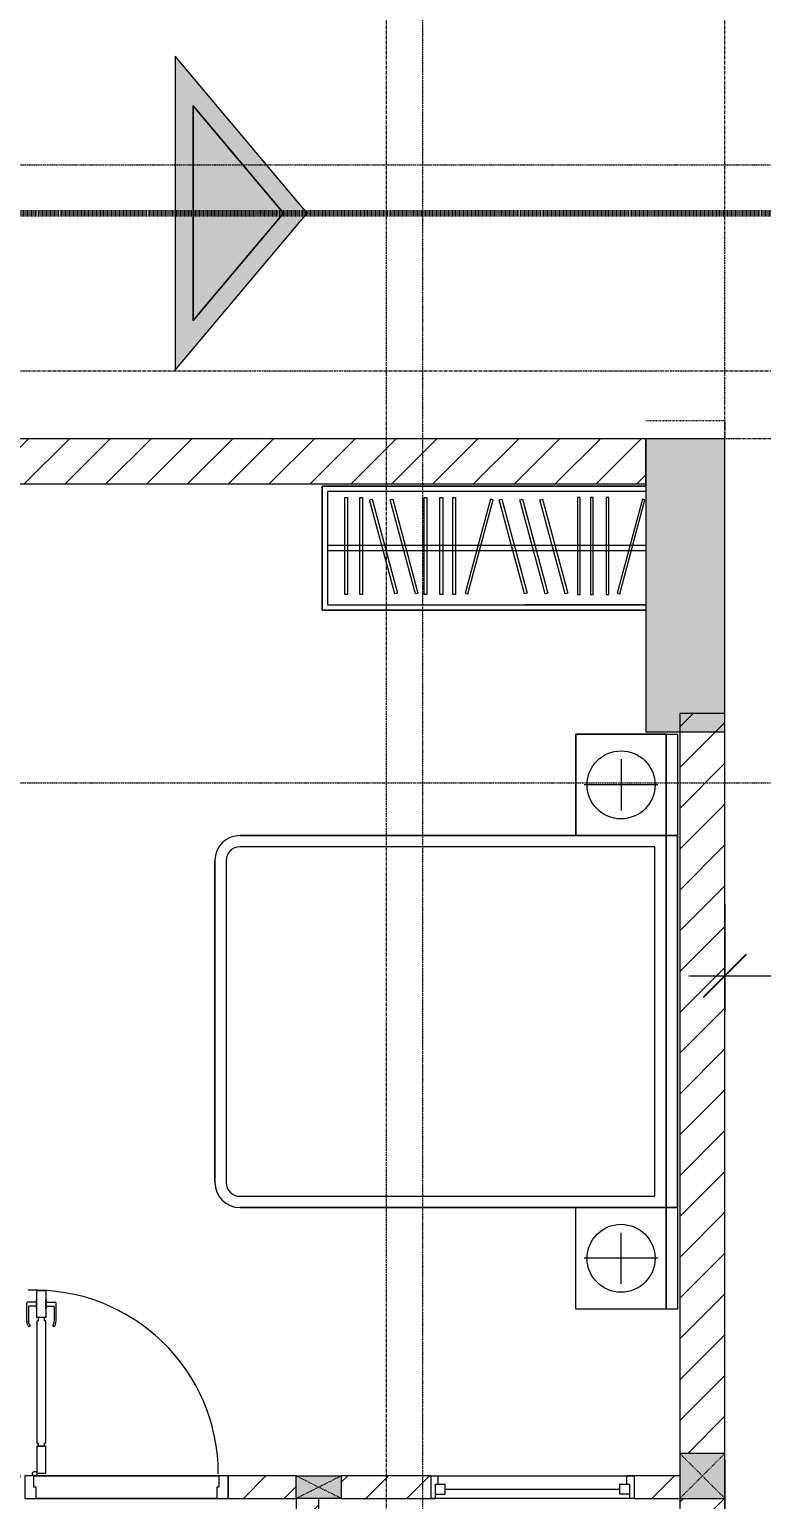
# Model space of a CAD drawing. Header units: millimetres. Extents: x 1591 to 240306, y -15958 to 82755.
# Drawn here: x 124372 to 127616, y 28832 to 35352 of the extents above; entities that cross this region are included whole.
import ezdxf

# ---------------------------------------------------------------- set-up
doc = ezdxf.new("R2010")
doc.units = ezdxf.units.MM
for name, pattern in [('1 NÉT CALL OUT', [6, 3, -3]), ('Dash', [6, 3, -3]), ('Dash 1_8_', [6.35, 3.175, -3.175]), ('Dash Dot 3_16_', [7.9375, 4.7625, -1.5875, 0, -1.5875]), ('Grid Line', [22.225, 12.7, -3.175, 3.175, -3.175])]:
    doc.linetypes.add(name, pattern=pattern)
for name, color, linetype, lineweight in [('0-1', 7, 'Continuous', 5), ('A-ANNO-DIMS', 211, 'Continuous', 9), ('A-ANNO-DIMS-160', 211, 'Continuous', 9), ('A-ANNO-NOTE', 131, 'Continuous', 9), ('A-AREA', 32, 'Dash 1_8_', 9), ('A-DETL-1', 90, '1 NÉT CALL OUT', 100), ('A-DETL-GENF-1', 9, 'Continuous', 9), ('A-DOOR-1', 254, 'Continuous', 9), ('A-DOOR-2', 9, 'Continuous', 9), ('A-FLOR-2', 9, 'Continuous', 9), ('A-GLAZ-1', 254, 'Continuous', 9), ('A-GLAZ-2', 9, 'Continuous', 9), ('A-WALL-1', 253, 'Continuous', 18), ('A-WALL-2', 9, 'Continuous', 9), ('A-WALL-3', 113, 'Continuous', 18), ('A-WALL-PATT-1', 10, 'Continuous', 9), ('A-WALL-PATT-2', 111, 'Continuous', 9), ('G-ANNO-SYMB-1', 111, 'Dash Dot 3_16_', 18), ('I-FURN-1', 254, 'Continuous', 9), ('S-COLS', 52, 'Continuous', 9), ('S-COLS-1', 52, 'Continuous', 5), ('S-COLS-2', 7, 'Continuous', 18), ('S-COLS-3', 254, 'Continuous', 9), ('S-COLS-4', 253, 'Continuous', 18), ('S-COLS-5', 52, 'Continuous', 18), ('S-COLS-HDLN', 52, 'Dash', 9), ('S-COLS-HDLN-1', 9, 'Dash', 9), ('S-GRID-1', 1, 'Grid Line', 9)]:
    doc.layers.add(name, color=color, linetype=linetype, lineweight=lineweight)
doc.styles.add('UTM Avo', font='UTM Avo.ttf', dxfattribs={"width": 0.9, "height": 400})
doc.dimstyles.new('1_Dim_chi_tiet_2_5', dxfattribs={"dimscale": 304.8, "dimtxt": 399.720379, "dimasz": 0.629921, "dimexe": 0.524934, "dimexo": 0.0625, "dimgap": 0.052493, "dimtad": 1, "dimdec": 0, "dimrnd": 5, "dimzin": 0, "dimdsep": 46, "dimtxsty": 'UTM Avo', "dimblk1": 'OBLIQUE', "dimblk2": 'OBLIQUE', "dimsah": 1, "dimcen": 0.09, "dimdle": 0.524934, "dimazin": 0, "dimtfac": 1, "dimtdec": 4, "dimtix": 1, "dimtmove": 0, "dimatfit": 3, "dimfxl": 1.049869, "dimfxlon": 1, "dimtvp": 1, "dimtolj": 1, "dimtzin": 0, "dimarcsym": 2})
pattern_1 = [(45, (0, 0), (-90.50967, 90.50967), [])]
pattern_2 = [(45, (11001.35, 0), (-90.50967, 90.50967), [])]

# ---------------------------------------------------------------- blocks, each defined once
blk = doc.blocks.new('NCV_TKTC_KET CAU_rvt-1-TKCS_MB TẦNG 3-4')
at = {"layer": 'S-COLS-1'}
blk.add_hatch(color=256, dxfattribs=at).paths.add_polyline_path([(116452.6, 32236.9), (116452.6, 33536.9), (116102.6, 33536.9), (116102.6, 32236.9)])
at = {"layer": 'S-COLS-2'}
for p, q in [((116452.6, 33536.9), (116102.6, 33536.9)), ((116102.6, 33536.9), (116102.6, 32236.9)), ((116452.6, 32236.9), (116452.6, 33536.9)), ((116102.6, 32236.9), (116452.6, 32236.9))]:
    blk.add_line(p, q, dxfattribs=at)
blk = doc.blocks.new('DOOR_CW_01 CANH MO-PANEL KINH - DIW_01-900x2200-CỬA GỖ VÂN LAMINATE-553393-TKCS_MB TẦNG 3-4')
at = {"layer": 'A-DETL-GENF-1'}
for p, q in [((-397, 872), (-357, 872)), ((-397, 752), (-397, 872)), ((-357, 872), (-357, 752)), ((-442, 737), (-442, 816.5)), ((-399, 820.5), (-438, 820.5)), ((-434, 799.5), (-434, 737)), ((-399, 803.5), (-430, 803.5)), ((-399, 831.8), (-397, 831.8)), ((-399, 792.2), (-399, 831.8)), ((-397, 792.2), (-399, 792.2)), ((-397, 792.2), (-397, 831.8)), ((-357, 792.2), (-357, 831.8)), ((-355, 831.8), (-357, 831.8)), ((-357, 792.2), (-355, 792.2)), ((-355, 792.2), (-355, 831.8)), ((-355, 820.5), (-316, 820.5)), ((-355, 803.5), (-324, 803.5)), ((-320, 799.5), (-320, 737)), ((-312, 737), (-312, 816.5)), ((-357, 752), (-397, 752)), ((-397, 738), (-391, 738)), ((-397, 738), (-397, 196)), ((-363, 752), (-391, 752)), ((-391, 752), (-391, 738)), ((-363, 738), (-363, 752)), ((-357, 738), (-363, 738)), ((-357, 196), (-357, 738)), ((-433.9, 711.2), (-427.3, 715.8)), ((-320.1, 711.2), (-326.7, 715.8)), ((-397, 196), (-391, 196)), ((-391, 196), (-391, 182)), ((-357, 196), (-363, 196)), ((-363, 182), (-363, 196)), ((-357, 182), (-397, 182)), ((-397, 182), (-397, 62)), ((-391, 182), (-363, 182)), ((-357, 62), (-357, 182)), ((-397, 62), (-357, 62))]:
    blk.add_line(p, q, dxfattribs=at)
blk.add_circle((-407, 60), 10, dxfattribs=at)
for centre, radius, start, end in [((-407, 60), 814, 360, 92), ((-438, 816.5), 4, 90, 180), ((-430, 799.5), 4, 90, 180), ((-324, 799.5), 4, 360, 90), ((-316, 816.5), 4, 0, 90), ((-397, 737), 45, 180, 215), ((-397, 737), 37, 180, 215), ((-357, 737), 37, 325, 0), ((-357, 737), 45, 325, 0)]:
    blk.add_arc(centre, radius, start, end, dxfattribs=at)
at = {"layer": 'A-DOOR-2'}
for p, q in [((-410, 50), (-450, 50)), ((-450, 50), (-450, -50)), ((-410, 0), (-410, 50)), ((-400, 0), (-410, 0)), ((-407, 50), (-382, 50)), ((-400, -50), (-400, 0)), ((410, 0), (400, 0)), ((400, 0), (400, -50)), ((450, 50), (410, 50)), ((410, 50), (410, 0)), ((450, -50), (450, 50)), ((-450, -50), (-400, -50)), ((400, -50), (450, -50))]:
    blk.add_line(p, q, dxfattribs=at)
blk = doc.blocks.new('M_Fixed - 900 x 1400-901191-TKCS_MB TẦNG 3-4')
at = {"layer": 'A-GLAZ-2'}
for p, q in [((-450, 37), (-418, 37)), ((-431, -63), (-431, 0)), ((-431, 0), (-387, 0)), ((-418, 0), (-418, 37)), ((-387, -44), (-387, 0)), ((387, 0), (431, 0)), ((387, -44), (387, 0)), ((418, 0), (418, 37)), ((450, 37), (418, 37)), ((431, -63), (431, 0)), ((-450, -63), (-431, -63)), ((-431, -44), (-387, -44)), ((-387, -22), (387, -22)), ((431, -44), (387, -44)), ((448.9, -63), (431, -63))]:
    blk.add_line(p, q, dxfattribs=at)
blk = doc.blocks.new('GIUONG NGU-2TAB-1600x2000 - GIUONG NGU-2TAB-1600x2000-901192-TKCS_MB TẦNG 3-4')
at = {"layer": 'I-FURN-1'}
for p, q in [((569.6, 2050), (1997.1, 2050)), ((1997.1, 2050), (569.6, 2050)), ((1997.1, 2000), (569.6, 2000)), ((458.5, 50), (458.5, 1938.9)), ((458.5, 1938.9), (458.5, 50)), ((508.5, 1938.9), (508.5, 100)), ((2058.2, 100), (2058.2, 1938.9)), ((2108.2, 1938.9), (2108.2, 50)), ((2108.2, 50), (2108.2, 1938.9)), ((8.5, 50), (8.5, 450.3)), ((8.5, 450.3), (458.5, 450.3)), ((8.5, 450.3), (458.5, 450.3)), ((8.5, 50), (8.5, 450.3)), ((233.5, 86.8), (233.5, 413.5)), ((458.5, 450.3), (458.5, 50)), ((458.5, 450.3), (458.5, 50)), ((2108.2, 50), (2108.2, 450.3)), ((2108.2, 450.3), (2558.2, 450.3)), ((2108.2, 450.3), (2108.2, 50)), ((2558.2, 450.3), (2108.2, 450.3)), ((2333.2, 86.8), (2333.2, 413.5)), ((2558.2, 450.3), (2558.2, 50)), ((2558.2, 50), (2558.2, 450.3)), ((120.2, 250.2), (346.8, 250.2)), ((2446.5, 250.2), (2219.8, 250.2)), ((508.5, 100), (2058.2, 100)), ((458.5, 50), (8.5, 50)), ((8.5, 0), (8.5, 50)), ((8.5, 50), (458.5, 50)), ((458.5, 50), (8.5, 50)), ((458.5, 0), (8.5, 0)), ((2108.2, 50), (458.5, 50)), ((458.5, 50), (458.5, 0)), ((458.5, 0), (458.5, 50)), ((458.5, 50), (2108.2, 50)), ((458.5, 50), (2108.2, 50)), ((2108.2, 0), (458.5, 0)), ((458.5, 0), (2108.2, 0)), ((2558.2, 50), (2108.2, 50)), ((2108.2, 50), (2558.2, 50)), ((2108.2, 0), (2108.2, 50)), ((2108.2, 50), (2108.2, 0)), ((2108.2, 50), (2558.2, 50)), ((2558.2, 0), (2108.2, 0)), ((2558.2, 50), (2558.2, 0))]:
    blk.add_line(p, q, dxfattribs=at)
for centre in [(233.5, 250.2), (2333.2, 250.2)]:
    blk.add_circle(centre, 150.7, dxfattribs=at)
for centre, radius, start, end in [((569.6, 1938.9), 111.1, 90, 180), ((569.6, 1938.9), 111.1, 90, 180), ((1997.1, 1938.9), 111.1, 0, 90), ((1997.1, 1938.9), 111.1, 360, 90), ((569.6, 1938.9), 61.1, 90, 180), ((1997.1, 1938.9), 61.1, 360, 90)]:
    blk.add_arc(centre, radius, start, end, dxfattribs=at)
blk = doc.blocks.new('TU QUAN AO-SUITE ROOM_3 - TU QUAN AO-SUITE ROOM_3-V190-TKCS_MB TẦNG 3-4')
at = {"layer": 'I-FURN-1'}
for p, q in [((-550, 1500), (0, 1500)), ((-550, 65), (-550, 1500)), ((0, 1500), (-550, 1500)), ((-550, 1500), (-550, 65)), ((0, 1500), (0, 65)), ((0, 65), (0, 1500)), ((-24, 1476), (-526, 1476)), ((-526, 1476), (-526, 600)), ((-526, 1476), (-526, 65)), ((-287, 576), (-287, 1476)), ((-263, 576), (-263, 1476)), ((-24, 65), (-24, 1476)), ((-480.1, 1386.9), (-480.1, 1398.9)), ((-480.1, 1398.9), (-50.1, 1398.9)), ((-480.1, 1386.9), (-480.1, 1398.9)), ((-50.1, 1386.9), (-480.1, 1386.9)), ((-50.1, 1398.9), (-50.1, 1386.9)), ((-480.1, 1320.5), (-480.1, 1332.5)), ((-480.1, 1332.5), (-50.1, 1332.5)), ((-480.1, 1320.5), (-480.1, 1332.5)), ((-50.1, 1320.5), (-480.1, 1320.5)), ((-50.1, 1332.5), (-50.1, 1320.5)), ((-478.3, 1178.1), (-61.3, 1289.9)), ((-58.2, 1278.3), (-475.2, 1166.5)), ((-61.3, 1289.9), (-58.2, 1278.3)), ((-478.3, 1086.9), (-61.3, 1198.6)), ((-475.2, 1166.5), (-478.3, 1178.1)), ((-58.2, 1187.1), (-475.2, 1075.3)), ((-61.3, 1198.6), (-58.2, 1187.1)), ((-480.1, 1035.3), (-480.1, 1047.3)), ((-480.1, 1047.3), (-50.1, 1047.3)), ((-480.1, 1035.3), (-480.1, 1047.3)), ((-475.2, 1075.3), (-478.3, 1086.9)), ((-50.1, 1047.3), (-50.1, 1035.3)), ((-50.1, 1035.3), (-480.1, 1035.3)), ((-480.1, 965.8), (-480.1, 977.8)), ((-480.1, 977.8), (-50.1, 977.8)), ((-480.1, 965.8), (-480.1, 977.8)), ((-50.1, 965.8), (-480.1, 965.8)), ((-480.1, 908.6), (-480.1, 920.6)), ((-480.1, 920.6), (-50.1, 920.6)), ((-480.1, 908.6), (-480.1, 920.6)), ((-50.1, 977.8), (-50.1, 965.8)), ((-50.1, 920.6), (-50.1, 908.6)), ((-50.1, 908.6), (-480.1, 908.6)), ((-475.2, 865.5), (-478.3, 853.9)), ((-478.3, 853.9), (-61.3, 742.1)), ((-58.2, 753.7), (-475.2, 865.5)), ((-61.3, 742.1), (-58.2, 753.7)), ((-478.3, 603.1), (-61.3, 714.9)), ((-58.2, 703.3), (-475.2, 591.5)), ((-61.3, 714.9), (-58.2, 703.3)), ((-526, 65), (-526, 600)), ((-478.3, 511.9), (-61.3, 623.6)), ((-475.2, 591.5), (-478.3, 603.1)), ((-58.2, 612.1), (-475.2, 500.3)), ((-61.3, 623.6), (-58.2, 612.1)), ((-550, 65), (-550, 576)), ((-478.3, 423.1), (-61.3, 534.9)), ((-58.2, 523.3), (-475.2, 411.5)), ((-287, 65), (-287, 576)), ((-263, 65), (-263, 576)), ((-61.3, 534.9), (-58.2, 523.3)), ((-475.2, 500.3), (-478.3, 511.9)), ((-475.2, 411.5), (-478.3, 423.1)), ((-480.1, 368.4), (-480.1, 356.4)), ((-50.1, 368.4), (-480.1, 368.4)), ((-480.1, 356.4), (-50.1, 356.4)), ((-50.1, 356.4), (-50.1, 368.4)), ((-480.1, 311.2), (-480.1, 299.2)), ((-50.1, 311.2), (-480.1, 311.2)), ((-480.1, 299.2), (-50.1, 299.2)), ((-50.1, 299.2), (-50.1, 311.2)), ((-480.1, 241.7), (-480.1, 229.7)), ((-50.1, 241.7), (-480.1, 241.7)), ((-480.1, 229.7), (-50.1, 229.7)), ((-50.1, 229.7), (-50.1, 241.7)), ((-475.2, 192.7), (-478.3, 181.1)), ((-478.3, 181.1), (-61.3, 69.4)), ((-58.2, 80.9), (-475.2, 192.7)), ((-61.3, 69.4), (-58.2, 80.9))]:
    blk.add_line(p, q, dxfattribs=at)
blk = doc.blocks.new('G1_SOF - BO TRU - 100x200-746114-TKCS_MB TẦNG 3-4')
at = {"layer": 'S-COLS'}
blk.add_hatch(color=256, dxfattribs=at).paths.add_polyline_path([(50, -100), (50, 100), (-50, 100), (-50, -100)])
at = {"layer": 'S-COLS-4'}
for p, q in [((-50, 100), (50, 100)), ((-50, -100), (-50, 100)), ((50, 100), (50, -100)), ((50, -100), (-50, -100))]:
    blk.add_line(p, q, dxfattribs=at)
at = {"layer": 'S-COLS-HDLN-1'}
for p, q in [((50, -100), (-50, 100)), ((-50, -100), (50, 100))]:
    blk.add_line(p, q, dxfattribs=at)
blk = doc.blocks.new('NCV_TKTC_TANG 3 - 4_rvt-2-TKCS_MB TẦNG 3-4')
at = {"layer": 'A-WALL-PATT-1'}
h = blk.add_hatch(dxfattribs=at)
h.set_pattern_fill('FP_1', color=256, style=0, pattern_type=2)
h.set_pattern_definition(pattern_1)
h.paths.add_polyline_path([(112250.9, 28836.9), (112250.9, 28936.9), (111452.6, 28936.9), (111452.6, 28836.9)])
h.paths.add_polyline_path([(113050.9, 28836.9), (113350.5, 28836.9), (113350.5, 28936.9), (113050.9, 28936.9)])
h.paths.add_polyline_path([(115150.5, 28836.9), (115150.5, 28936.9), (114752.6, 28936.9), (114752.6, 28836.9)])
h.paths.add_polyline_path([(114250.5, 28836.9), (114552.6, 28836.9), (114552.6, 28936.9), (114250.5, 28936.9)])
h.paths.add_polyline_path([(116050.5, 28836.9), (116252.6, 28836.9), (116252.6, 28936.9), (116050.5, 28936.9)])
h = blk.add_hatch(dxfattribs=at)
h.set_pattern_fill('FP_1', color=256, style=0, pattern_type=2)
h.set_pattern_definition(pattern_1)
h.paths.add_polyline_path([(114652.6, 27836.9), (114652.6, 27886.9), (114552.6, 27886.9), (114552.6, 27836.9)])
h.paths.add_polyline_path([(114652.6, 28786.9), (114652.6, 28836.9), (114552.6, 28836.9), (114552.6, 28786.9)])
at = {"layer": 'A-FLOR-2'}
for p, q in [((113390.5, 28936.9), (114210.5, 28936.9)), ((114210.5, 28936.9), (113390.5, 28936.9)), ((114200.5, 28836.9), (113400.5, 28836.9)), ((113400.5, 28836.9), (114200.5, 28836.9))]:
    blk.add_line(p, q, dxfattribs=at)
at = {"layer": 'A-WALL-1'}
for p, q in [((114552.6, 28936.9), (114250.5, 28936.9)), ((114250.5, 28936.9), (114250.5, 28836.9)), ((115150.5, 28936.9), (114752.6, 28936.9)), ((115150.5, 28836.9), (115150.5, 28936.9)), ((116252.6, 28936.9), (116050.5, 28936.9)), ((116050.5, 28936.9), (116050.5, 28836.9)), ((114250.5, 28836.9), (114552.6, 28836.9)), ((114552.6, 28836.9), (114552.6, 28786.9)), ((114652.6, 28786.9), (114652.6, 28836.9)), ((114752.6, 28836.9), (115150.5, 28836.9)), ((116050.5, 28836.9), (116252.6, 28836.9))]:
    blk.add_line(p, q, dxfattribs=at)
at = {"layer": 'A-WALL-2'}
for p, q in [((113390.5, 28936.9), (114210.5, 28936.9)), ((115150.5, 28936.9), (116050.5, 28936.9)), ((114200.5, 28836.9), (113400.5, 28836.9)), ((116050.5, 28836.9), (115150.5, 28836.9))]:
    blk.add_line(p, q, dxfattribs=at)
at = {"layer": 'A-DOOR-1'}
blk.add_blockref('DOOR_CW_01 CANH MO-PANEL KINH - DIW_01-900x2200-CỬA GỖ VÂN LAMINATE-553393-TKCS_MB TẦNG 3-4', (113800.5, 28886.9), dxfattribs=at)
at = {"layer": 'A-GLAZ-1'}
blk.add_blockref('M_Fixed - 900 x 1400-901191-TKCS_MB TẦNG 3-4', (115600.5, 28899.9), dxfattribs=at)
at = {"layer": 'I-FURN-1'}
for name, p, rotation in [('TU QUAN AO-SUITE ROOM_3 - TU QUAN AO-SUITE ROOM_3-V190-TKCS_MB TẦNG 3-4', (116167.6, 33326.9), 89.99999999999376), ('GIUONG NGU-2TAB-1600x2000 - GIUONG NGU-2TAB-1600x2000-901192-TKCS_MB TẦNG 3-4', (116242.6, 29668.6), 89.99999999999291)]:
    blk.add_blockref(name, p, dxfattribs=dict(at, rotation=rotation))
at = {"layer": 'S-COLS-3', "rotation": 89.99999999999412}
blk.add_blockref('G1_SOF - BO TRU - 100x200-746114-TKCS_MB TẦNG 3-4', (114652.6, 28886.9), dxfattribs=at)
blk = doc.blocks.new('G1_SOF - BO TRU - 200x200-3054293-TKCS_MB TẦNG 3-4')
at = {"layer": 'S-COLS'}
blk.add_hatch(color=256, dxfattribs=at).paths.add_polyline_path([(100, -100), (100, 100), (-100, 100), (-100, -100)])
at = {"layer": 'S-COLS-5'}
for p, q in [((100, 100), (-100, 100)), ((-100, 100), (-100, -100)), ((100, -100), (100, 100)), ((-100, -100), (100, -100))]:
    blk.add_line(p, q, dxfattribs=at)
at = {"layer": 'S-COLS-HDLN'}
for p, q in [((100, 100), (-100, -100)), ((-100, 100), (100, -100))]:
    blk.add_line(p, q, dxfattribs=at)
blk = doc.blocks.new('DIMBLOCK58-TKCS_MB TẦNG 3-4')
at = {"layer": 'A-ANNO-DIMS-160'}
for p, q in [((119153.9, 29007.8), (119153.9, 28527.8)), ((119153.9, 28687.8), (119153.9, 29007.8)), ((127453.9, 29007.8), (127453.9, 28527.8)), ((127453.9, 28687.8), (127453.9, 29007.8)), ((119153.9, 28687.8), (127613.9, 28687.8))]:
    blk.add_line(p, q, dxfattribs=at)
at = {"layer": 'A-ANNO-DIMS-160', "lineweight": 25}
for p, q in [((119153.9, 28687.8), (119249.9, 28783.8)), ((127453.9, 28687.8), (127549.9, 28783.8)), ((119153.9, 28687.8), (119057.9, 28591.8)), ((127453.9, 28687.8), (127357.9, 28591.8))]:
    blk.add_line(p, q, dxfattribs=at)
at = {"layer": 'A-ANNO-DIMS-160', "color": 0, "insert": (122756.1, 29207.5), "char_height": 400, "width": 1314.636, "attachment_point": 1, "line_spacing_factor": 1.110334, "style": 'UTM Avo'}
blk.add_mtext('8300', dxfattribs=at)
blk = doc.blocks.new('_Oblique')
at = {"color": 0, "linetype": 'ByBlock', "lineweight": -2}
blk.add_line((-0.5, -0.5), (0.5, 0.5), dxfattribs=at)
blk = doc.blocks.new('HDNDCT_MŨI TÊN THOÁT HIỂM - HDNDCT_MŨI TÊN THOÁT HIỂM-2437747-TKCS_MB TẦNG 3-4')
at = {"layer": 'A-ANNO-NOTE'}
h = blk.add_hatch(color=256, dxfattribs=at)
h.paths.add_polyline_path([(-3.153, 0), (0.5, 4.353), (0.5, -4.353)])
h.paths.add_polyline_path([(-2.5, 0), (0, -2.979), (0, 2.979)])
blk.add_hatch(color=256, dxfattribs=at).paths.add_polyline_path([(0, -2.979), (-2.5, 0), (0, 2.979)])
for p, q in [((0.5, 4.353), (-3.153, 0)), ((0.5, -4.353), (0.5, 4.353)), ((-2.5, 0), (0, 2.979)), ((0, 2.979), (-2.5, 0)), ((0, 2.979), (0, -2.979)), ((0, -2.979), (0, 2.979)), ((-3.153, 0), (0.5, -4.353)), ((0, -2.979), (-2.5, 0)), ((-2.5, 0), (0, -2.979))]:
    blk.add_line(p, q, dxfattribs=at)
blk = doc.blocks.new('DIMBLOCK170-TKCS_MB TẦNG 3-4')
at = {"layer": 'A-ANNO-DIMS-160'}
for p, q in [((127453.9, 31474.4), (127453.9, 30994.4)), ((127453.9, 31154.4), (127453.9, 31474.4)), ((129853.9, 31474.4), (129853.9, 30994.4)), ((129853.9, 31154.4), (129853.9, 31474.4)), ((127293.9, 31154.4), (130013.9, 31154.4))]:
    blk.add_line(p, q, dxfattribs=at)
at = {"layer": 'A-ANNO-DIMS-160', "lineweight": 25}
for p, q in [((127453.9, 31154.4), (127549.9, 31250.4)), ((129853.9, 31154.4), (129949.9, 31250.4)), ((127453.9, 31154.4), (127357.9, 31058.4)), ((129853.9, 31154.4), (129757.9, 31058.4))]:
    blk.add_line(p, q, dxfattribs=at)
at = {"layer": 'A-ANNO-DIMS-160', "color": 0, "insert": (128106.1, 31674), "char_height": 400, "width": 1314.636, "attachment_point": 1, "line_spacing_factor": 1.110334, "style": 'UTM Avo'}
blk.add_mtext('2400', dxfattribs=at)

msp = doc.modelspace()

# ---------------------------------------------------------------- hatches: boundary and pattern name
at = {"layer": 'A-WALL-PATT-2'}
h = msp.add_hatch(dxfattribs=at)
h.set_pattern_fill('FP_1', color=256, style=0, pattern_type=2)
h.set_pattern_definition(pattern_2)
h.paths.add_polyline_path([(127103.9, 33336.9), (127103.9, 33536.9), (122453.9, 33536.9), (122453.9, 33336.9), (126760.9, 33336.9)])
h.paths.add_polyline_path([(121013.9, 33336.9), (121013.9, 33536.9), (119328.9, 33536.9), (119328.9, 33336.9), (120312.8, 33336.9)])
h.paths.add_polyline_path([(122253.9, 33336.9), (122253.9, 33536.9), (122103.9, 33536.9), (122103.9, 33336.9)])
h = msp.add_hatch(dxfattribs=at)
h.set_pattern_fill('FP_1', color=256, style=0, pattern_type=2)
h.set_pattern_definition(pattern_2)
h.paths.add_polyline_path([(127253.9, 25918.2), (127453.9, 25918.2), (127453.9, 28836.9), (127253.9, 28836.9), (127253.9, 27850.2)])
h.paths.add_polyline_path([(127253.9, 29036.9), (127453.9, 29036.9), (127453.9, 32318.4), (127253.9, 32318.4), (127253.9, 29966.6)])

# ---------------------------------------------------------------- linework, layer by layer
at = {"layer": 'A-AREA'}
for p, q in [((127103.9, 33618.4), (127453.9, 33618.4)), ((127453.9, 33618.4), (127453.9, 33536.9))]:
    msp.add_line(p, q, dxfattribs=at)
at = {"layer": 'A-DETL-1'}
msp.add_line((120023.9, 34537.4), (128353.9, 34537.4), dxfattribs=at)
at = {"layer": 'A-WALL-3'}
for p, q in [((127103.9, 33536.9), (122453.9, 33536.9)), ((127103.9, 33336.9), (127103.9, 33536.9)), ((122453.9, 33336.9), (127103.9, 33336.9)), ((127253.9, 32318.4), (127253.9, 29036.9)), ((127453.9, 32318.4), (127253.9, 32318.4)), ((127453.9, 29036.9), (127453.9, 32318.4)), ((127253.9, 28836.9), (127253.9, 25918.2)), ((127453.9, 25918.2), (127453.9, 28836.9))]:
    msp.add_line(p, q, dxfattribs=at)
at = {"layer": 'G-ANNO-SYMB-1'}
for p, q in [((126113.9, 82373.8), (126113.9, 13547.9)), ((39749.2, 34751.5), (145928.2, 34751.5)), ((39749.2, 32011.5), (145928.2, 32011.5))]:
    msp.add_line(p, q, dxfattribs=at)
at = {"layer": 'S-GRID-1'}
for p, q in [((125953.9, 19175.3), (125953.9, 76690.4)), ((127453.9, 19175.3), (127453.9, 76690.4)), ((139245.7, 33836.9), (45492.6, 33836.9)), ((137213.7, 33536.9), (47524.6, 33536.9))]:
    msp.add_line(p, q, dxfattribs=at)

# ---------------------------------------------------------------- block references
at = {"layer": '0-1'}
for name in ['NCV_TKTC_KET CAU_rvt-1-TKCS_MB TẦNG 3-4', 'NCV_TKTC_TANG 3 - 4_rvt-2-TKCS_MB TẦNG 3-4']:
    msp.add_blockref(name, (11001.4, 0), dxfattribs=at)
at = {"layer": 'A-ANNO-NOTE', "xscale": 160, "yscale": 160, "zscale": 160, "rotation": 180}
msp.add_blockref('HDNDCT_MŨI TÊN THOÁT HIỂM - HDNDCT_MŨI TÊN THOÁT HIỂM-2437747-TKCS_MB TẦNG 3-4', (125097.6, 34537.4), dxfattribs=at)
at = {"layer": 'S-COLS'}
msp.add_blockref('G1_SOF - BO TRU - 200x200-3054293-TKCS_MB TẦNG 3-4', (127353.9, 28936.9), dxfattribs=at)

# ---------------------------------------------------------------- dimensions: what is measured, and where the dimension line sits
at = {"layer": 'A-ANNO-DIMS'}
for base, p1, p2, override, picture, middle in [((129853.9, 31154.4), (127453.9, 31474.4), (129853.9, 31474.4), {"dimpost": '<>', "dimfxl": 2400}, 'DIMBLOCK170-TKCS_MB TẦNG 3-4', (128653.9, 31377.4)), ((127453.9, 28687.8), (119153.9, 29007.8), (127453.9, 29007.8), {"dimpost": '<>', "dimfxl": 8300}, 'DIMBLOCK58-TKCS_MB TẦNG 3-4', (123303.9, 28910.8))]:
    dim = msp.add_linear_dim(base=base, p1=p1, p2=p2, dimstyle='1_Dim_chi_tiet_2_5', override=override, dxfattribs=at)
    dim.commit()
    dim.dimension.update_dxf_attribs({"geometry": picture, "text_midpoint": middle})

doc.saveas('drawing.dxf')
